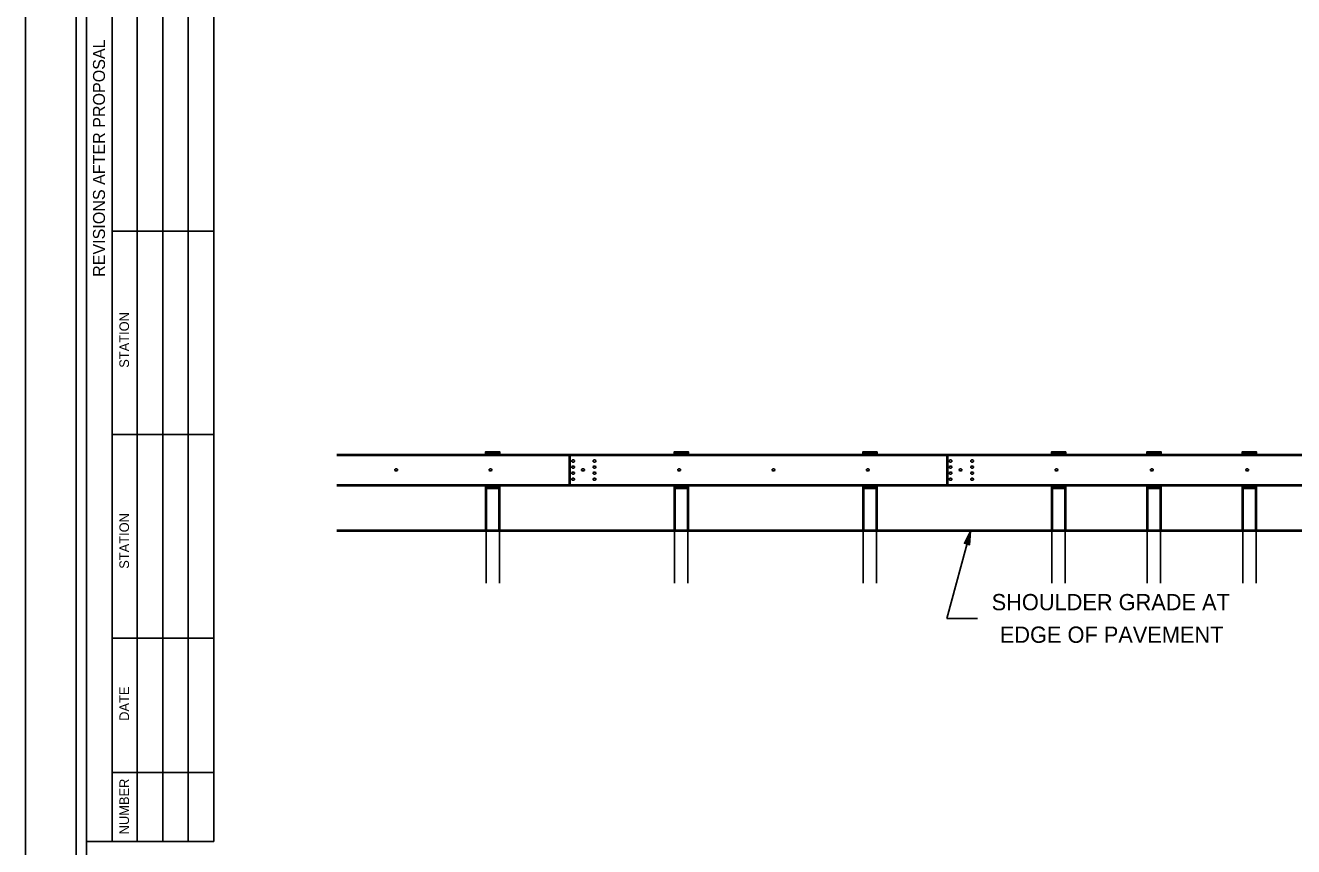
# Model space of a CAD drawing. Extents: x 0 to 1017, y -670 to 88.
# Drawn here: x 0 to 49.88, y 30.6 to 62.91 of the extents above; entities that cross this region are included whole.
import ezdxf

# ---------------------------------------------------------------- set-up
doc = ezdxf.new("R2010")
doc.units = 0
for name, color, linetype in [('Border', 7, 'Continuous'), ('Border_CS_Whodunit', 7, 'Continuous'), ('DETAIL 2', 7, 'Continuous')]:
    doc.layers.add(name, color=color, linetype=linetype)

msp = doc.modelspace()

# ---------------------------------------------------------------- linework, layer by layer
at = {"layer": 'Border'}
for points in [[(0, 88), (136, 88), (136, 0), (0, 0)], [(134, 86), (134, 70), (134, 2), (2, 2), (2, 86)], [(2.4, 85.6), (133.6, 85.6), (133.6, 2.4), (2.4, 2.4)]]:
    msp.add_lwpolyline(points, close=True, dxfattribs=at)
at = {"layer": 'Border_CS_Whodunit'}
for p, q in [((3.408, 85.6), (3.408, 30.809)), ((4.4, 85.6), (4.4, 30.809)), ((5.408, 85.6), (5.408, 30.809)), ((6.4, 85.6), (6.4, 30.809)), ((7.408, 85.6), (7.408, 30.809)), ((3.408, 54.809), (7.408, 54.809)), ((3.408, 46.809), (7.408, 46.809)), ((3.408, 38.809), (7.408, 38.809)), ((3.408, 33.515), (7.408, 33.515)), ((2.4, 30.809), (7.408, 30.809))]:
    msp.add_line(p, q, dxfattribs=at)
at = {"layer": 'DETAIL 2'}
for p, q in [((12.248, 46.031), (17.437, 46.031)), ((12.248, 46.01), (17.437, 46.01)), ((12.248, 45.99), (17.437, 45.99)), ((123.571, 46.031), (17.437, 46.031)), ((123.571, 46.01), (17.437, 46.01)), ((123.571, 45.99), (17.437, 45.99)), ((14.601, 45.463), (14.562, 45.463)), ((18.312, 45.463), (18.273, 45.463)), ((21.518, 45.731), (21.559, 45.731)), ((21.518, 45.494), (21.559, 45.494)), ((21.95, 45.463), (21.91, 45.463)), ((22.363, 45.731), (22.402, 45.731)), ((22.363, 45.494), (22.402, 45.494)), ((25.731, 45.463), (25.692, 45.463)), ((29.439, 45.463), (29.4, 45.463)), ((33.15, 45.463), (33.11, 45.463)), ((36.366, 45.731), (36.408, 45.731)), ((36.366, 45.494), (36.408, 45.494)), ((36.798, 45.463), (36.759, 45.463)), ((37.212, 45.731), (37.251, 45.731)), ((37.212, 45.494), (37.251, 45.494)), ((40.569, 45.463), (40.529, 45.463)), ((44.32, 45.463), (44.281, 45.463)), ((48.071, 45.463), (48.032, 45.463)), ((21.518, 45.254), (21.559, 45.254)), ((21.518, 45.016), (21.559, 45.016)), ((22.363, 45.254), (22.402, 45.254)), ((22.363, 45.016), (22.402, 45.016)), ((36.366, 45.254), (36.408, 45.254)), ((36.366, 45.016), (36.408, 45.016)), ((37.212, 45.254), (37.251, 45.254)), ((37.212, 45.016), (37.251, 45.016)), ((12.248, 44.836), (17.437, 44.836)), ((12.248, 44.816), (17.437, 44.816)), ((12.248, 44.795), (17.437, 44.795)), ((123.571, 44.836), (17.437, 44.836)), ((123.571, 44.816), (17.437, 44.816)), ((123.571, 44.795), (17.437, 44.795)), ((12.248, 43.049), (17.437, 43.049)), ((12.248, 43.028), (17.437, 43.028)), ((12.248, 43.007), (17.437, 43.007)), ((123.571, 43.049), (17.437, 43.049)), ((123.571, 43.028), (17.437, 43.028)), ((123.571, 43.007), (17.437, 43.007)), ((18.116, 43.028), (18.116, 40.97)), ((18.641, 40.97), (18.641, 43.028)), ((25.534, 43.028), (25.534, 40.97)), ((26.059, 40.97), (26.059, 43.028)), ((32.953, 43.028), (32.953, 40.97)), ((33.478, 40.97), (33.478, 43.028)), ((36.246, 39.581), (37.164, 43.007)), ((40.372, 43.028), (40.372, 40.97)), ((40.897, 40.97), (40.897, 43.028)), ((44.124, 43.028), (44.124, 40.97)), ((44.649, 40.97), (44.649, 43.028)), ((47.875, 43.028), (47.875, 40.97)), ((48.4, 40.97), (48.4, 43.028)), ((37.446, 39.581), (36.246, 39.581))]:
    msp.add_line(p, q, dxfattribs=at)
for points in [[(18.661, 46.13), (18.095, 46.13), (18.116, 46.11), (18.641, 46.11), (18.62, 46.089), (18.136, 46.089)], [(18.095, 46.13), (18.095, 46.01), (18.116, 46.01), (18.116, 46.11), (18.136, 46.089), (18.136, 46.01)], [(18.661, 46.01), (18.661, 46.13), (18.641, 46.11), (18.641, 46.01), (18.62, 46.01), (18.62, 46.089)], [(21.385, 44.816), (21.385, 46.01), (21.405, 46.01), (21.405, 44.816), (21.426, 44.816), (21.426, 46.01)], [(26.08, 46.13), (25.514, 46.13), (25.534, 46.11), (26.059, 46.11), (26.039, 46.089), (25.555, 46.089)], [(25.514, 46.13), (25.514, 46.01), (25.534, 46.01), (25.534, 46.11), (25.555, 46.089), (25.555, 46.01)], [(26.08, 46.01), (26.08, 46.13), (26.059, 46.11), (26.059, 46.01), (26.039, 46.01), (26.039, 46.089)], [(33.499, 46.13), (32.933, 46.13), (32.953, 46.11), (33.478, 46.11), (33.458, 46.089), (32.974, 46.089)], [(32.933, 46.13), (32.933, 46.01), (32.953, 46.01), (32.953, 46.11), (32.974, 46.089), (32.974, 46.01)], [(33.499, 46.01), (33.499, 46.13), (33.478, 46.11), (33.478, 46.01), (33.458, 46.01), (33.458, 46.089)], [(36.234, 44.816), (36.234, 46.01), (36.254, 46.01), (36.254, 44.816), (36.275, 44.816), (36.275, 46.01)], [(40.918, 46.13), (40.352, 46.13), (40.372, 46.11), (40.897, 46.11), (40.877, 46.089), (40.393, 46.089)], [(40.352, 46.13), (40.352, 46.01), (40.372, 46.01), (40.372, 46.11), (40.393, 46.089), (40.393, 46.01)], [(40.918, 46.01), (40.918, 46.13), (40.897, 46.11), (40.897, 46.01), (40.877, 46.01), (40.877, 46.089)], [(44.669, 46.13), (44.103, 46.13), (44.124, 46.11), (44.649, 46.11), (44.628, 46.089), (44.144, 46.089)], [(44.103, 46.13), (44.103, 46.01), (44.124, 46.01), (44.124, 46.11), (44.144, 46.089), (44.144, 46.01)], [(44.669, 46.01), (44.669, 46.13), (44.649, 46.11), (44.649, 46.01), (44.628, 46.01), (44.628, 46.089)], [(48.421, 46.13), (47.854, 46.13), (47.875, 46.11), (48.4, 46.11), (48.379, 46.089), (47.896, 46.089)], [(47.854, 46.13), (47.854, 46.01), (47.875, 46.01), (47.875, 46.11), (47.896, 46.089), (47.896, 46.01)], [(48.421, 46.01), (48.421, 46.13), (48.4, 46.11), (48.4, 46.01), (48.379, 46.01), (48.379, 46.089)], [(14.562, 45.463), (14.529, 45.444), (14.529, 45.403), (14.562, 45.384)], [(14.601, 45.384), (14.636, 45.403), (14.636, 45.444), (14.601, 45.463)], [(18.273, 45.463), (18.24, 45.444), (18.24, 45.403), (18.273, 45.384)], [(18.312, 45.384), (18.347, 45.403), (18.347, 45.444), (18.312, 45.463)], [(21.518, 45.812), (21.485, 45.791), (21.485, 45.752), (21.518, 45.731)], [(21.518, 45.572), (21.485, 45.552), (21.485, 45.512), (21.518, 45.494)], [(21.559, 45.812), (21.518, 45.812), (21.559, 45.812)], [(21.559, 45.572), (21.518, 45.572), (21.559, 45.572)], [(21.559, 45.731), (21.592, 45.752), (21.592, 45.791), (21.559, 45.812)], [(21.559, 45.494), (21.592, 45.512), (21.592, 45.552), (21.559, 45.572)], [(21.91, 45.463), (21.877, 45.444), (21.877, 45.403), (21.91, 45.384)], [(21.95, 45.384), (21.985, 45.403), (21.985, 45.444), (21.95, 45.463)], [(22.363, 45.812), (22.33, 45.791), (22.33, 45.752), (22.363, 45.731)], [(22.363, 45.572), (22.33, 45.552), (22.33, 45.512), (22.363, 45.494)], [(22.402, 45.812), (22.363, 45.812), (22.402, 45.812)], [(22.402, 45.572), (22.363, 45.572), (22.402, 45.572)], [(22.402, 45.731), (22.437, 45.752), (22.437, 45.791), (22.402, 45.812)], [(22.402, 45.494), (22.437, 45.512), (22.437, 45.552), (22.402, 45.572)], [(25.692, 45.463), (25.658, 45.444), (25.658, 45.403), (25.692, 45.384)], [(25.731, 45.384), (25.766, 45.403), (25.766, 45.444), (25.731, 45.463)], [(29.4, 45.463), (29.367, 45.444), (29.367, 45.403), (29.4, 45.384)], [(29.439, 45.384), (29.474, 45.403), (29.474, 45.444), (29.439, 45.463)], [(33.11, 45.463), (33.077, 45.444), (33.077, 45.403), (33.11, 45.384)], [(33.15, 45.384), (33.185, 45.403), (33.185, 45.444), (33.15, 45.463)], [(36.366, 45.812), (36.333, 45.791), (36.333, 45.752), (36.366, 45.731)], [(36.366, 45.572), (36.333, 45.552), (36.333, 45.512), (36.366, 45.494)], [(36.408, 45.812), (36.366, 45.812), (36.408, 45.812)], [(36.408, 45.572), (36.366, 45.572), (36.408, 45.572)], [(36.408, 45.731), (36.441, 45.752), (36.441, 45.791), (36.408, 45.812)], [(36.408, 45.494), (36.441, 45.512), (36.441, 45.552), (36.408, 45.572)], [(36.759, 45.463), (36.726, 45.444), (36.726, 45.403), (36.759, 45.384)], [(36.798, 45.384), (36.834, 45.403), (36.834, 45.444), (36.798, 45.463)], [(37.212, 45.812), (37.179, 45.791), (37.179, 45.752), (37.212, 45.731)], [(37.212, 45.572), (37.179, 45.552), (37.179, 45.512), (37.212, 45.494)], [(37.251, 45.812), (37.212, 45.812), (37.251, 45.812)], [(37.251, 45.572), (37.212, 45.572), (37.251, 45.572)], [(37.251, 45.731), (37.286, 45.752), (37.286, 45.791), (37.251, 45.812)], [(37.251, 45.494), (37.286, 45.512), (37.286, 45.552), (37.251, 45.572)], [(40.529, 45.463), (40.496, 45.444), (40.496, 45.403), (40.529, 45.384)], [(40.569, 45.384), (40.604, 45.403), (40.604, 45.444), (40.569, 45.463)], [(44.281, 45.463), (44.248, 45.444), (44.248, 45.403), (44.281, 45.384)], [(44.32, 45.384), (44.355, 45.403), (44.355, 45.444), (44.32, 45.463)], [(48.032, 45.463), (47.999, 45.444), (47.999, 45.403), (48.032, 45.384)], [(48.071, 45.384), (48.106, 45.403), (48.106, 45.444), (48.071, 45.463)], [(14.562, 45.384), (14.601, 45.384), (14.562, 45.384)], [(18.273, 45.384), (18.312, 45.384), (18.273, 45.384)], [(21.518, 45.335), (21.485, 45.314), (21.485, 45.275), (21.518, 45.254)], [(21.518, 45.095), (21.485, 45.076), (21.485, 45.035), (21.518, 45.016)], [(21.559, 45.335), (21.518, 45.335), (21.559, 45.335)], [(21.559, 45.095), (21.518, 45.095), (21.559, 45.095)], [(21.559, 45.254), (21.592, 45.275), (21.592, 45.314), (21.559, 45.335)], [(21.559, 45.016), (21.592, 45.035), (21.592, 45.076), (21.559, 45.095)], [(21.91, 45.384), (21.95, 45.384), (21.91, 45.384)], [(22.363, 45.335), (22.33, 45.314), (22.33, 45.275), (22.363, 45.254)], [(22.363, 45.095), (22.33, 45.076), (22.33, 45.035), (22.363, 45.016)], [(22.402, 45.335), (22.363, 45.335), (22.402, 45.335)], [(22.402, 45.095), (22.363, 45.095), (22.402, 45.095)], [(22.402, 45.254), (22.437, 45.275), (22.437, 45.314), (22.402, 45.335)], [(22.402, 45.016), (22.437, 45.035), (22.437, 45.076), (22.402, 45.095)], [(25.692, 45.384), (25.731, 45.384), (25.692, 45.384)], [(29.4, 45.384), (29.439, 45.384), (29.4, 45.384)], [(33.11, 45.384), (33.15, 45.384), (33.11, 45.384)], [(36.366, 45.335), (36.333, 45.314), (36.333, 45.275), (36.366, 45.254)], [(36.366, 45.095), (36.333, 45.076), (36.333, 45.035), (36.366, 45.016)], [(36.408, 45.335), (36.366, 45.335), (36.408, 45.335)], [(36.408, 45.095), (36.366, 45.095), (36.408, 45.095)], [(36.408, 45.254), (36.441, 45.275), (36.441, 45.314), (36.408, 45.335)], [(36.408, 45.016), (36.441, 45.035), (36.441, 45.076), (36.408, 45.095)], [(36.759, 45.384), (36.798, 45.384), (36.759, 45.384)], [(37.212, 45.335), (37.179, 45.314), (37.179, 45.275), (37.212, 45.254)], [(37.212, 45.095), (37.179, 45.076), (37.179, 45.035), (37.212, 45.016)], [(37.251, 45.335), (37.212, 45.335), (37.251, 45.335)], [(37.251, 45.095), (37.212, 45.095), (37.251, 45.095)], [(37.251, 45.254), (37.286, 45.275), (37.286, 45.314), (37.251, 45.335)], [(37.251, 45.016), (37.286, 45.035), (37.286, 45.076), (37.251, 45.095)], [(40.529, 45.384), (40.569, 45.384), (40.529, 45.384)], [(44.281, 45.384), (44.32, 45.384), (44.281, 45.384)], [(48.032, 45.384), (48.071, 45.384), (48.032, 45.384)], [(18.095, 44.816), (18.095, 43.007), (18.116, 43.028), (18.116, 44.816), (18.136, 44.816), (18.136, 43.049)], [(18.095, 44.816), (18.095, 44.696), (18.116, 44.717), (18.116, 44.816), (18.136, 44.816), (18.136, 44.737)], [(18.095, 44.696), (18.661, 44.696), (18.641, 44.717), (18.116, 44.717), (18.136, 44.737), (18.62, 44.737)], [(18.661, 43.007), (18.661, 44.816), (18.641, 44.816), (18.641, 43.028), (18.62, 43.049), (18.62, 44.816)], [(18.661, 44.696), (18.661, 44.816), (18.641, 44.816), (18.641, 44.717), (18.62, 44.737), (18.62, 44.816)], [(25.514, 44.816), (25.514, 43.007), (25.534, 43.028), (25.534, 44.816), (25.555, 44.816), (25.555, 43.049)], [(25.514, 44.816), (25.514, 44.696), (25.534, 44.717), (25.534, 44.816), (25.555, 44.816), (25.555, 44.737)], [(25.514, 44.696), (26.08, 44.696), (26.059, 44.717), (25.534, 44.717), (25.555, 44.737), (26.039, 44.737)], [(26.08, 43.007), (26.08, 44.816), (26.059, 44.816), (26.059, 43.028), (26.039, 43.049), (26.039, 44.816)], [(26.08, 44.696), (26.08, 44.816), (26.059, 44.816), (26.059, 44.717), (26.039, 44.737), (26.039, 44.816)], [(32.933, 44.816), (32.933, 43.007), (32.953, 43.028), (32.953, 44.816), (32.974, 44.816), (32.974, 43.049)], [(32.933, 44.816), (32.933, 44.696), (32.953, 44.717), (32.953, 44.816), (32.974, 44.816), (32.974, 44.737)], [(32.933, 44.696), (33.499, 44.696), (33.478, 44.717), (32.953, 44.717), (32.974, 44.737), (33.458, 44.737)], [(33.499, 43.007), (33.499, 44.816), (33.478, 44.816), (33.478, 43.028), (33.458, 43.049), (33.458, 44.816)], [(33.499, 44.696), (33.499, 44.816), (33.478, 44.816), (33.478, 44.717), (33.458, 44.737), (33.458, 44.816)], [(40.352, 44.816), (40.352, 43.007), (40.372, 43.028), (40.372, 44.816), (40.393, 44.816), (40.393, 43.049)], [(40.352, 44.816), (40.352, 44.696), (40.372, 44.717), (40.372, 44.816), (40.393, 44.816), (40.393, 44.737)], [(40.352, 44.696), (40.918, 44.696), (40.897, 44.717), (40.372, 44.717), (40.393, 44.737), (40.877, 44.737)], [(40.918, 43.007), (40.918, 44.816), (40.897, 44.816), (40.897, 43.028), (40.877, 43.049), (40.877, 44.816)], [(40.918, 44.696), (40.918, 44.816), (40.897, 44.816), (40.897, 44.717), (40.877, 44.737), (40.877, 44.816)], [(44.103, 44.816), (44.103, 43.007), (44.124, 43.028), (44.124, 44.816), (44.144, 44.816), (44.144, 43.049)], [(44.103, 44.816), (44.103, 44.696), (44.124, 44.717), (44.124, 44.816), (44.144, 44.816), (44.144, 44.737)], [(44.103, 44.696), (44.669, 44.696), (44.649, 44.717), (44.124, 44.717), (44.144, 44.737), (44.628, 44.737)], [(44.669, 43.007), (44.669, 44.816), (44.649, 44.816), (44.649, 43.028), (44.628, 43.049), (44.628, 44.816)], [(44.669, 44.696), (44.669, 44.816), (44.649, 44.816), (44.649, 44.717), (44.628, 44.737), (44.628, 44.816)], [(47.854, 44.816), (47.854, 43.007), (47.875, 43.028), (47.875, 44.816), (47.896, 44.816), (47.896, 43.049)], [(47.854, 44.816), (47.854, 44.696), (47.875, 44.717), (47.875, 44.816), (47.896, 44.816), (47.896, 44.737)], [(47.854, 44.696), (48.421, 44.696), (48.4, 44.717), (47.875, 44.717), (47.896, 44.737), (48.379, 44.737)], [(48.421, 43.007), (48.421, 44.816), (48.4, 44.816), (48.4, 43.028), (48.379, 43.049), (48.379, 44.816)], [(48.421, 44.696), (48.421, 44.816), (48.4, 44.816), (48.4, 44.717), (48.379, 44.737), (48.379, 44.816)], [(18.095, 43.007), (18.661, 43.007), (18.641, 43.028), (18.116, 43.028), (18.136, 43.049), (18.62, 43.049)], [(25.514, 43.007), (26.08, 43.007), (26.059, 43.028), (25.534, 43.028), (25.555, 43.049), (26.039, 43.049)], [(32.933, 43.007), (33.499, 43.007), (33.478, 43.028), (32.953, 43.028), (32.974, 43.049), (33.458, 43.049)], [(36.93, 42.534), (37.164, 43.007), (37.131, 42.48), (36.93, 42.534), (36.972, 42.524), (37.164, 43.007), (37.092, 42.491), (36.972, 42.524), (37.011, 42.514), (37.164, 43.007), (37.05, 42.501), (37.011, 42.514)], [(40.352, 43.007), (40.918, 43.007), (40.897, 43.028), (40.372, 43.028), (40.393, 43.049), (40.877, 43.049)], [(44.103, 43.007), (44.669, 43.007), (44.649, 43.028), (44.124, 43.028), (44.144, 43.049), (44.628, 43.049)], [(47.854, 43.007), (48.421, 43.007), (48.4, 43.028), (47.875, 43.028), (47.896, 43.049), (48.379, 43.049)]]:
    msp.add_lwpolyline(points, dxfattribs=at)

# ---------------------------------------------------------------- texts
at = {"layer": 'Border_CS_Whodunit'}
for s, height, p in [('REVISIONS AFTER PROPOSAL', 0.47244, (3.132, 53.014)), ('STATION', 0.378, (4.077, 49.439)), ('STATION', 0.378, (4.077, 41.534)), ('DATE', 0.378, (4.077, 35.553)), ('NUMBER', 0.378, (4.077, 31.089))]:
    msp.add_text(s, height=height, rotation=90, dxfattribs=at).set_placement(p)
at = {"layer": 'DETAIL 2'}
for s, p in [('SHOULDER GRADE AT', (38.003, 39.901)), ('EDGE OF PAVEMENT', (38.323, 38.621))]:
    msp.add_text(s, height=0.64, dxfattribs=at).set_placement(p)

doc.saveas('drawing.dxf')
